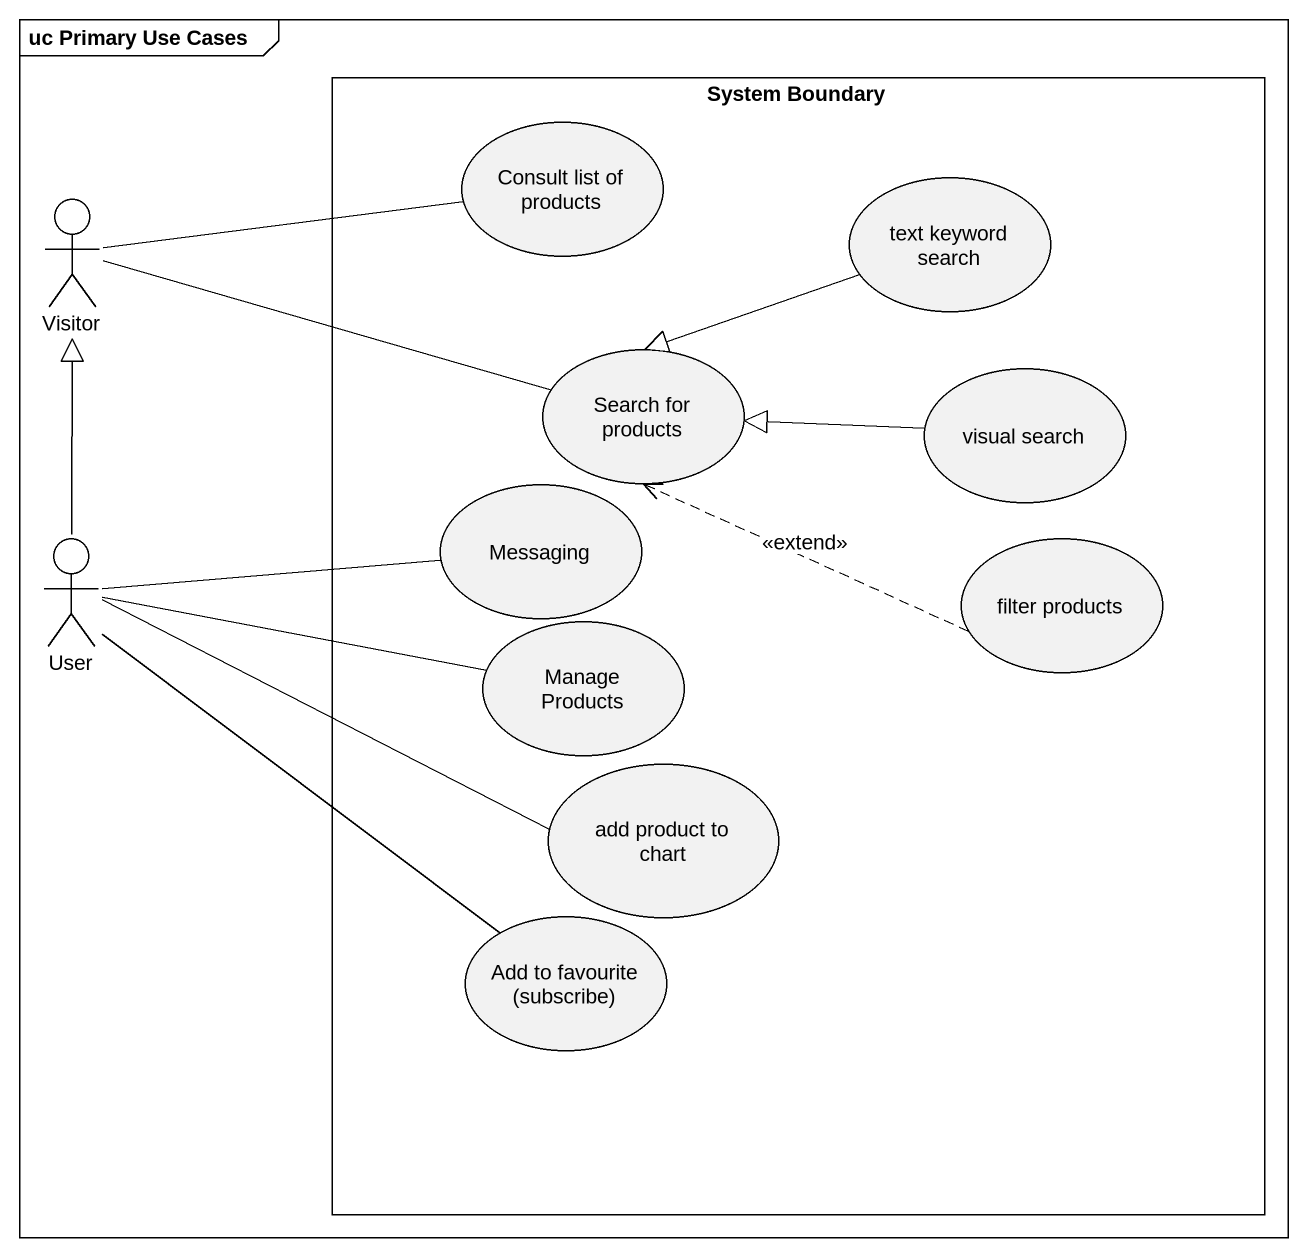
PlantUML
@startuml
mainframe uc Primary Use Cases
rectangle "System Boundary" as System_Boundary {
  usecase "Consult list of products" as Consult_list_of_products
  usecase "text keyword search" as text_keyword_search
  usecase "Search for products" as Search_for_products
  usecase "visual search" as visual_search
  usecase Messaging
  usecase "filter products" as filter_products
  usecase "Manage Products" as Manage_Products
  usecase "add product to chart" as add_product_to_chart
  usecase "Add to favourite (subscribe)" as Add_to_favourite_subscribe
}
actor Visitor
actor User
Visitor -right- Consult_list_of_products
Visitor -right- Search_for_products
text_keyword_search -left-|> Search_for_products
visual_search -left-|> Search_for_products
User -up-|> Visitor
User -right- Messaging
User -right- Manage_Products
User -right- add_product_to_chart
User -- Add_to_favourite_subscribe
filter_products .left.> Search_for_products : <<extend>>
@enduml
